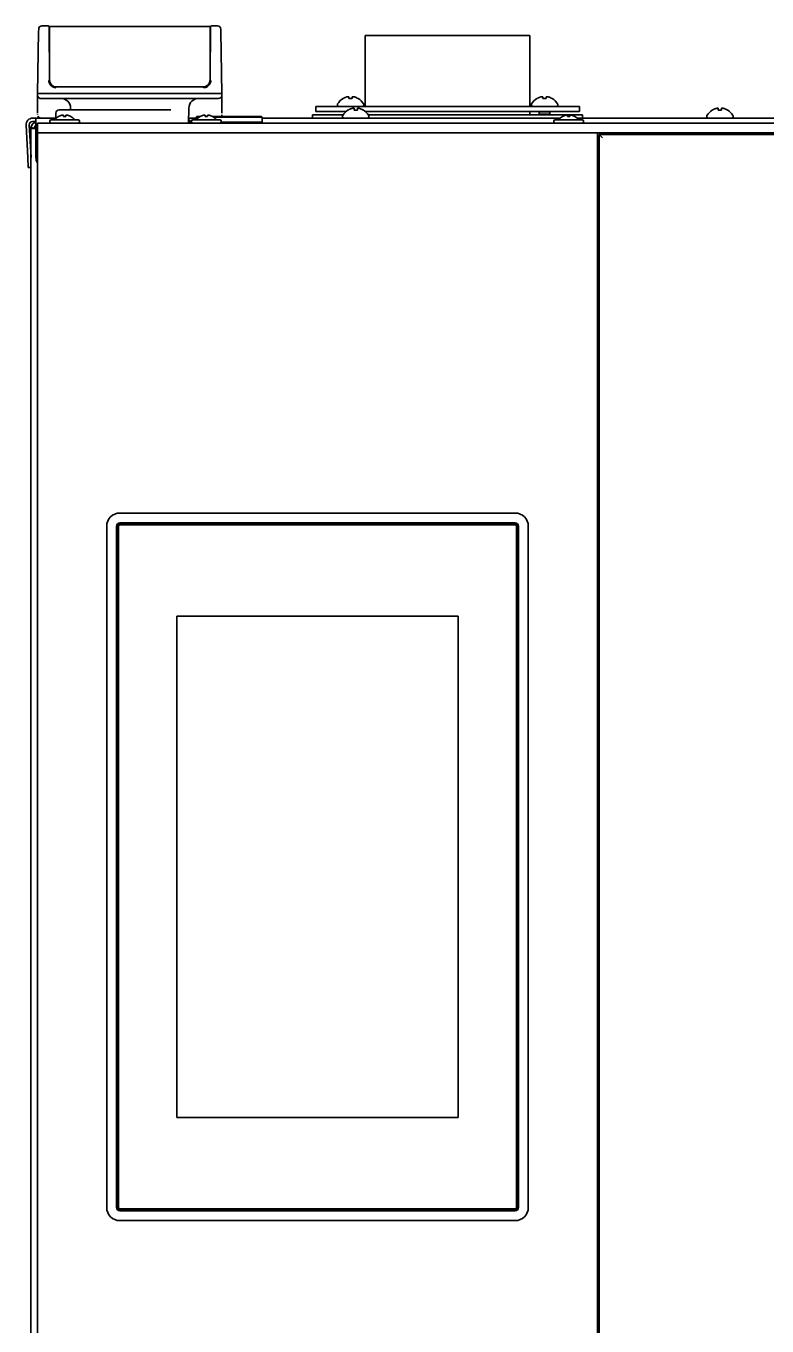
# Model space of a CAD drawing. Header units: inches. Extents: x 885 to 6823, y 710 to 5493.
# Drawn here: x 2614.3 to 2839.3, y 3656.3 to 4051.4 of the extents above; entities that cross this region are included whole.
import ezdxf

# ---------------------------------------------------------------- set-up
doc = ezdxf.new("R2010")
doc.units = ezdxf.units.IN
doc.layers.add('1', color=7, linetype='Continuous', true_color=0xffffff)

msp = doc.modelspace()

# ---------------------------------------------------------------- linework, layer by layer
at = {"layer": '1', "color": 7, "linetype": 'Continuous', "lineweight": 35}
for p, q in [((2618.11, 4049.59), (2617.78, 4030.86)), ((2617.78, 4030.86), (2618.11, 4049.59)), ((2618.12, 4050.37), (2618.11, 4049.59)), ((2618.11, 4049.59), (2618.12, 4050.37)), ((2621.03, 4051.36), (2619.12, 4051.36)), ((2619.12, 4051.36), (2621.03, 4051.36)), ((2621.3, 4049.58), (2621.28, 4051.11)), ((2621.3, 4049.58), (2621.41, 4037.03)), ((2621.41, 4037.03), (2621.3, 4049.58)), ((2621.41, 4051.16), (2621.41, 4049.36)), ((2670.16, 4051.16), (2621.41, 4051.16)), ((2621.41, 4049.36), (2621.41, 4034.86)), ((2670.16, 4051.16), (2670.16, 4049.36)), ((2670.16, 4037.03), (2670.26, 4049.58)), ((2670.26, 4049.58), (2670.16, 4037.03)), ((2670.16, 4049.36), (2670.16, 4034.86)), ((2670.28, 4051.11), (2670.26, 4049.58)), ((2672.44, 4051.36), (2670.53, 4051.36)), ((2670.53, 4051.36), (2672.44, 4051.36)), ((2673.45, 4049.59), (2673.44, 4050.37)), ((2673.44, 4050.37), (2673.45, 4049.59)), ((2673.78, 4030.86), (2673.45, 4049.59)), ((2673.45, 4049.59), (2673.78, 4030.86)), ((2621.31, 4047.85), (2621.31, 4047.84)), ((2670.25, 4047.84), (2670.25, 4047.85)), ((2767.28, 4048.46), (2717.28, 4048.46)), ((2717.28, 4048.46), (2717.28, 4026.86)), ((2767.28, 4026.86), (2767.28, 4048.46)), ((2618.78, 4030.86), (2617.78, 4030.86)), ((2617.78, 4030.86), (2617.79, 4030.34)), ((2618.78, 4030.86), (2617.78, 4030.86)), ((2617.79, 4030.34), (2617.78, 4030.86)), ((2617.78, 4029.78), (2617.78, 4025.93)), ((2617.78, 4029.78), (2617.78, 4025.93)), ((2617.79, 4030.34), (2617.79, 4030.3)), ((2617.79, 4030.3), (2617.79, 4030.34)), ((2618.78, 4030.86), (2672.78, 4030.86)), ((2672.78, 4030.86), (2618.78, 4030.86)), ((2672.77, 4029.36), (2618.79, 4029.36)), ((2618.79, 4029.36), (2672.77, 4029.36)), ((2623.3, 4032.86), (2623.41, 4032.86)), ((2668.16, 4032.86), (2623.41, 4032.86)), ((2668.14, 4032.61), (2668.14, 4032.86)), ((2668.16, 4032.86), (2668.22, 4032.86)), ((2672.78, 4030.86), (2673.78, 4030.86)), ((2672.78, 4030.86), (2673.78, 4030.86)), ((2673.77, 4030.34), (2673.78, 4030.86)), ((2673.78, 4030.86), (2673.77, 4030.34)), ((2673.78, 4030.86), (2673.77, 4030.34)), ((2673.78, 4030.86), (2673.77, 4030.34)), ((2673.77, 4030.3), (2673.77, 4030.34)), ((2673.77, 4030.34), (2673.77, 4030.3)), ((2673.78, 4030.85), (2673.78, 4029.78)), ((2673.78, 4029.78), (2673.78, 4025.93)), ((2673.78, 4029.78), (2673.78, 4025.93)), ((2710.54, 4029.3), (2710.54, 4029.33)), ((2715.14, 4029.33), (2715.14, 4029.3)), ((2769.43, 4029.3), (2769.43, 4029.33)), ((2774.03, 4029.33), (2774.03, 4029.3)), ((2624.33, 4025.86), (2658.23, 4025.86)), ((2627.83, 4026.41), (2627.84, 4025.86)), ((2663.65, 4021.86), (2663.73, 4026.41)), ((2673.77, 4025.33), (2673.77, 4028.86)), ((2673.77, 4028.86), (2673.77, 4025.33)), ((2702.28, 4026.86), (2782.28, 4026.86)), ((2702.28, 4026.86), (2702.28, 4025.36)), ((2711.43, 4025.36), (2702.28, 4025.36)), ((2708.84, 4027.46), (2708.84, 4027.26)), ((2711.08, 4025.36), (2711.24, 4025.27)), ((2711.24, 4025.27), (2711.33, 4025.27)), ((2711.24, 4025.27), (2711.24, 4025.18)), ((2712.08, 4025.8), (2712.08, 4025.83)), ((2716.68, 4025.83), (2716.68, 4025.8)), ((2716.84, 4027.26), (2716.84, 4027.46)), ((2782.28, 4025.36), (2717.28, 4025.36)), ((2767.28, 4024.35), (2767.28, 4025.36)), ((2767.73, 4027.46), (2767.73, 4027.26)), ((2769.97, 4025.36), (2770.13, 4025.27)), ((2770.13, 4025.27), (2771.73, 4025.27)), ((2770.13, 4025.27), (2770.13, 4024.54)), ((2771.73, 4025.27), (2773.33, 4025.27)), ((2773.33, 4025.27), (2773.48, 4025.36)), ((2773.33, 4024.54), (2773.33, 4025.27)), ((2775.73, 4027.26), (2775.73, 4027.46)), ((2782.28, 4025.36), (2782.28, 4026.86)), ((2822.68, 4025.8), (2822.68, 4025.83)), ((2827.28, 4025.83), (2827.28, 4025.8)), ((2615.28, 4021.3), (2615.8, 4011.4)), ((2617.28, 4023.36), (2616.28, 4023.36)), ((2617.28, 4022.36), (2616.28, 4022.36)), ((2617.28, 4023.36), (2617.28, 4021.29)), ((2623.32, 4023.36), (2617.28, 4023.36)), ((2617.28, 4021.29), (2617.28, 4011.36)), ((2617.78, 4021.86), (2617.78, 4018.86)), ((2617.78, 4021.86), (2619.78, 4021.86)), ((2617.79, 4024.61), (2617.79, 4024.42)), ((2619.78, 4021.86), (3263.78, 4021.86)), ((2621.53, 4022.46), (2621.53, 4022.26)), ((2621.93, 4022.86), (2630.13, 4022.86)), ((2623.33, 4024.87), (2623.3, 4023.18)), ((2624.16, 4023.85), (2624.16, 4023.83)), ((2625.66, 4023.83), (2625.66, 4024.23)), ((2626.41, 4024.23), (2626.41, 4023.83)), ((2627.91, 4023.83), (2627.91, 4023.85)), ((2630.53, 4022.26), (2630.53, 4022.46)), ((2665.98, 4023.36), (2663.68, 4023.36)), ((2664.03, 4022.26), (2664.03, 4022.46)), ((2664.53, 4022.46), (2664.53, 4022.26)), ((2664.93, 4022.86), (2673.13, 4022.86)), ((2666.23, 4023.86), (2665.98, 4023.61)), ((2665.98, 4023.61), (2666.78, 4023.61)), ((2665.98, 4023.61), (2665.98, 4022.86)), ((2667.2, 4023.86), (2666.23, 4023.86)), ((2667.16, 4023.85), (2667.16, 4023.83)), ((2669.41, 4023.86), (2668.65, 4023.86)), ((2668.66, 4023.83), (2668.66, 4024.23)), ((2669.41, 4024.23), (2669.41, 4023.83)), ((2685.73, 4023.86), (2670.86, 4023.86)), ((2670.91, 4023.83), (2670.91, 4023.85)), ((2671.28, 4023.61), (2685.98, 4023.61)), ((2673.5, 4022.11), (2685.98, 4022.11)), ((2673.53, 4022.26), (2673.53, 4022.46)), ((2685.98, 4023.61), (2685.73, 4023.86)), ((2685.73, 4021.86), (2685.98, 4022.11)), ((2685.98, 4022.11), (2685.98, 4023.61)), ((2776.48, 4023.36), (2685.98, 4023.36)), ((2701.28, 4024.36), (2710.56, 4024.36)), ((2701.28, 4024.36), (2701.28, 4023.36)), ((2710.38, 4023.96), (2710.38, 4023.76)), ((2718.2, 4024.36), (2783.28, 4024.36)), ((2718.38, 4023.76), (2718.38, 4023.96)), ((2770.13, 4024.54), (2769.8, 4024.36)), ((2773.33, 4024.54), (2770.13, 4024.54)), ((2773.65, 4024.36), (2773.33, 4024.54)), ((2774.53, 4022.46), (2774.53, 4022.26)), ((2774.93, 4022.86), (2783.13, 4022.86)), ((2777.16, 4023.85), (2777.16, 4023.83)), ((2778.66, 4023.83), (2778.66, 4024.23)), ((2779.41, 4024.23), (2779.41, 4023.83)), ((2780.91, 4023.83), (2780.91, 4023.85)), ((3101.97, 4023.36), (2781.59, 4023.36)), ((2783.28, 4023.36), (2783.28, 4024.36)), ((2783.53, 4022.26), (2783.53, 4022.46)), ((2820.98, 4023.96), (2820.98, 4023.76)), ((2828.98, 4023.76), (2828.98, 4023.96)), ((2614.28, 4021.25), (2614.8, 4011.35)), ((2615.78, 4020.26), (2617.28, 4020.26)), ((2615.78, 4020.26), (2617.28, 4020.26)), ((2615.78, 4020.25), (2615.78, 2355.06)), ((2615.78, 4020.25), (2615.78, 2355.06)), ((2619.78, 4018.86), (2617.78, 4018.86)), ((2617.78, 2370.86), (2617.78, 4018.86)), ((2619.78, 4018.86), (2617.78, 4018.86)), ((2619.78, 4018.86), (2785.78, 4018.86)), ((2619.78, 4018.86), (3263.78, 4018.86)), ((2787.78, 2568.87), (2787.78, 4018.86)), ((2788.28, 4018.36), (2789.28, 4017.36)), ((3095.28, 4018.36), (2788.28, 4018.36)), ((2788.28, 4018.36), (2788.28, 2568.96)), ((2788.78, 4018.86), (2788.78, 4018.35)), ((2823.78, 4018.86), (2823.78, 4018.35)), ((2614.96, 4008.36), (2614.8, 4011.35)), ((2614.96, 4008.36), (2615.78, 4008.4)), ((2787.78, 3987.36), (2788.28, 3987.36)), ((2788.28, 3986.85), (2787.78, 3986.85)), ((2788.28, 3946.85), (2787.78, 3946.85)), ((2787.78, 3946.36), (2788.28, 3946.36)), ((2642.78, 3903.36), (2762.78, 3903.36)), ((2642.78, 3903.36), (2762.78, 3903.36)), ((2638.78, 3692.36), (2638.78, 3899.36)), ((2638.78, 3692.36), (2638.78, 3899.36)), ((2641.77, 3899.41), (2641.77, 3692.3)), ((2642.03, 3899.36), (2642.03, 3692.36)), ((2642.33, 3899.36), (2642.33, 3692.36)), ((2762.84, 3900.36), (2642.72, 3900.36)), ((2762.78, 3900.11), (2642.78, 3900.11)), ((2762.78, 3899.81), (2642.78, 3899.81)), ((2763.23, 3692.36), (2763.23, 3899.36)), ((2763.53, 3692.36), (2763.53, 3899.36)), ((2763.79, 3692.3), (2763.79, 3899.41)), ((2766.78, 3899.36), (2766.78, 3692.36)), ((2766.78, 3899.36), (2766.78, 3692.36)), ((2745.45, 3872.06), (2660.11, 3872.06)), ((2660.11, 3872.06), (2660.11, 3719.66)), ((2745.45, 3719.66), (2745.45, 3872.06)), ((2660.11, 3719.66), (2745.45, 3719.66)), ((2642.72, 3691.35), (2762.84, 3691.35)), ((2642.78, 3691.91), (2762.78, 3691.91)), ((2642.78, 3691.61), (2762.78, 3691.61)), ((2762.78, 3688.36), (2642.78, 3688.36)), ((2762.78, 3688.36), (2642.78, 3688.36))]:
    msp.add_line(p, q, dxfattribs=at)
for centre, radius, start, end in [((2619.12, 4050.36), 1, 90, 179), ((2619.12, 4050.36), 1, 90, 179), ((2621.03, 4051.11), 0.25, 0.5, 90), ((2670.53, 4051.11), 0.25, 90, 179.5), ((2672.44, 4050.36), 1, 1, 90), ((2672.44, 4050.36), 1, 1, 90), ((2623.42, 4034.86), 2, 180.5, 270), ((2668.14, 4034.86), 2, 270, 359.5), ((2618.79, 4030.36), 1, 181, 270), ((2618.79, 4030.36), 1, 181, 270), ((2624.83, 4026.36), 3, 1, 90), ((2666.73, 4026.36), 3, 90, 179), ((2672.77, 4030.36), 1, 270, 359), ((2672.77, 4030.36), 1, 270, 359), ((2713.03, 4025.24), 4.8, 121.3727, 149.6988), ((2712.64, 4025.24), 4.8, 30.3012, 58.6273), ((2771.92, 4025.24), 4.8, 121.3727, 149.6988), ((2771.53, 4025.24), 4.8, 30.3012, 58.6273), ((2624.33, 4024.86), 1, 90, 179), ((2709.24, 4027.46), 0.4, 149.6988, 180), ((2709.24, 4027.26), 0.4, 180, 270), ((2714.58, 4021.74), 4.8, 121.3727, 149.6988), ((2716.44, 4027.26), 0.4, 270, 0), ((2714.18, 4021.74), 4.8, 30.3012, 58.6273), ((2716.44, 4027.46), 0.4, 0, 30.3012), ((2768.13, 4027.46), 0.4, 149.6988, 180), ((2768.13, 4027.26), 0.4, 180, 270), ((2775.33, 4027.26), 0.4, 270, 0), ((2775.33, 4027.46), 0.4, 0, 30.3012), ((2825.18, 4021.74), 4.8, 121.3727, 149.6988), ((2824.78, 4021.74), 4.8, 30.3012, 58.6273), ((2616.28, 4021.36), 2, 90, 183), ((2616.28, 4021.36), 1, 90, 183), ((2617.78, 4020.26), 2, 104.4792, 175.9063), ((2617.78, 4020.26), 2, 104.4792, 175.9063), ((2621.93, 4022.46), 0.4, 90, 180), ((2621.93, 4022.26), 0.4, 180, 270), ((2626.03, 4020.61), 3.75, 120, 143.1301), ((2626.03, 4020.61), 3.73, 103.5627, 120.1668), ((2626.03, 4020.61), 3.25, 83.3693, 96.6307), ((2626.03, 4020.61), 3.73, 59.8332, 76.4373), ((2626.03, 4020.61), 3.75, 36.8699, 60), ((2630.13, 4022.46), 0.4, 0, 90), ((2630.13, 4022.26), 0.4, 270, 0), ((2663.63, 4022.26), 0.4, 272.7366, 0), ((2663.63, 4022.46), 0.4, 0, 84.7617), ((2664.93, 4022.46), 0.4, 90, 180), ((2664.93, 4022.26), 0.4, 180, 270), ((2669.03, 4020.61), 3.75, 120, 143.1301), ((2669.03, 4020.61), 3.73, 103.5627, 120.1668), ((2669.03, 4020.61), 3.25, 83.3693, 96.6307), ((2669.03, 4020.61), 3.73, 59.8332, 76.4373), ((2669.03, 4020.61), 3.75, 36.8699, 60), ((2673.13, 4022.46), 0.4, 0, 90), ((2673.13, 4022.26), 0.4, 270, 0), ((2710.78, 4023.96), 0.4, 149.6988, 180), ((2710.78, 4023.76), 0.4, 180, 270), ((2717.98, 4023.76), 0.4, 270, 0), ((2717.98, 4023.96), 0.4, 0, 30.3012), ((2774.93, 4022.46), 0.4, 90, 180), ((2774.93, 4022.26), 0.4, 180, 270), ((2779.03, 4020.61), 3.75, 120, 143.1301), ((2779.03, 4020.61), 3.73, 103.5627, 120.1668), ((2779.03, 4020.61), 3.25, 83.3693, 96.6307), ((2779.03, 4020.61), 3.73, 59.8332, 76.4373), ((2779.03, 4020.61), 3.75, 36.8699, 60), ((2783.13, 4022.46), 0.4, 0, 90), ((2783.13, 4022.26), 0.4, 270, 0), ((2821.38, 4023.96), 0.4, 149.6988, 180), ((2821.38, 4023.76), 0.4, 180, 270), ((2828.58, 4023.76), 0.4, 270, 0), ((2828.58, 4023.96), 0.4, 0, 30.3012), ((2617.78, 4020.26), 1, 120.0025, 175.5), ((2617.78, 4020.26), 1, 120.0025, 175.5), ((2788.28, 3986.35), 1, 90, 119.9995), ((2642.78, 3899.36), 4, 90, 180), ((2642.78, 3899.36), 4, 90, 180), ((2762.78, 3899.36), 4, 0, 90), ((2762.78, 3899.36), 4, 0, 90), ((2642.78, 3899.36), 0.75, 90, 180), ((2642.78, 3899.36), 0.45, 90, 180), ((2762.78, 3899.36), 0.75, 0, 90), ((2762.78, 3899.36), 0.45, 0, 90), ((2642.78, 3692.36), 4, 180, 270), ((2642.78, 3692.36), 4, 180, 270), ((2642.78, 3692.36), 0.75, 180, 270), ((2642.78, 3692.36), 0.45, 180, 270), ((2762.78, 3692.36), 0.45, 270, 0), ((2762.78, 3692.36), 0.75, 270, 0), ((2762.78, 3692.36), 4, 270, 0), ((2762.78, 3692.36), 4, 270, 0)]:
    msp.add_arc(centre, radius, start, end, dxfattribs=at)
for centre, major_axis, ratio, start_param, end_param in [((2621.17, 4034.84), (-0.25, -0.002), 0.017452, 3.141593, 4.712237), ((2670.39, 4034.84), (0.25, -0.002), 0.017452, 1.570949, 2.748539), ((2618.79, 4024.36), (0, 1), 0.999992, 1.986682, 3.141593), ((2618.79, 4024.36), (0, 1), 0.999992, 2.040078, 3.141593), ((2625.41, 4020.61), (0, -3.64), 0.707107, 3.044426, 3.23876), ((2626.66, 4020.61), (0, 3.64), 0.707107, 6.186018, 6.380352), ((2668.41, 4020.61), (0, -3.64), 0.707107, 3.044426, 3.23876), ((2669.66, 4020.61), (0, 3.64), 0.707107, 6.186018, 6.380352), ((2672.77, 4024.36), (0, 1), 0.999992, 4.194444, 4.694936), ((2778.41, 4020.61), (0, -3.64), 0.707107, 3.044426, 3.23876), ((2779.66, 4020.61), (0, 3.64), 0.707107, 6.186018, 6.380352), ((2620.74, 4019.16), (-6.61, 1.06), 0.100425, 5.370861, 5.576685), ((2620.74, 4019.16), (-6.61, 1.06), 0.100425, 5.370861, 5.576685), ((2620.28, 4011.36), (3, 0), 0.999391, 3.141593, 3.727303), ((2642.72, 3899.41), (0.672, -0.672), 0.999695, 2.356347, 3.926839), ((2762.84, 3899.41), (0.672, 0.672), 0.999695, 5.497939, 7.068431), ((2642.72, 3692.3), (0.672, 0.672), 0.999695, 2.356347, 3.926839), ((2762.84, 3692.3), (-0.672, 0.672), 0.999695, 2.356347, 3.926839)]:
    msp.add_ellipse(centre, major_axis=major_axis, ratio=ratio, start_param=start_param, end_param=end_param, dxfattribs=at)
for points in [[(2621.17, 4034.84), (2621.18, 4034.59), (2621.26, 4034.13), (2621.58, 4033.52), (2621.98, 4033.11), (2622.41, 4032.83), (2622.86, 4032.66), (2623.23, 4032.61), (2623.42, 4032.61)], [(2668.14, 4032.61), (2668.36, 4032.61), (2668.79, 4032.67), (2669.39, 4032.95), (2669.83, 4033.35), (2670.13, 4033.77), (2670.32, 4034.24), (2670.38, 4034.63), (2670.39, 4034.84)], [(2711.84, 4029.85), (2711.78, 4029.84), (2711.67, 4029.81), (2711.51, 4029.76), (2711.35, 4029.7), (2711.2, 4029.64), (2711.05, 4029.57), (2710.89, 4029.5), (2710.72, 4029.41), (2710.6, 4029.34), (2710.54, 4029.3)], [(2712.34, 4029.85), (2712.31, 4029.85), (2712.26, 4029.86), (2712.18, 4029.87), (2712.11, 4029.87), (2712.04, 4029.87), (2711.97, 4029.86), (2711.9, 4029.86), (2711.86, 4029.85), (2711.84, 4029.85)], [(2713.34, 4029.3), (2713.17, 4029.32), (2712.84, 4029.34), (2712.5, 4029.32), (2712.34, 4029.3)], [(2713.84, 4029.85), (2713.81, 4029.85), (2713.76, 4029.86), (2713.69, 4029.86), (2713.62, 4029.87), (2713.55, 4029.87), (2713.48, 4029.86), (2713.41, 4029.86), (2713.36, 4029.85), (2713.34, 4029.85)], [(2713.34, 4029.85), (2713.34, 4029.84), (2713.34, 4029.81), (2713.34, 4029.76), (2713.34, 4029.7), (2713.34, 4029.64), (2713.34, 4029.57), (2713.34, 4029.5), (2713.34, 4029.41), (2713.34, 4029.34), (2713.34, 4029.3)], [(2770.73, 4029.85), (2770.67, 4029.84), (2770.56, 4029.81), (2770.4, 4029.76), (2770.24, 4029.7), (2770.09, 4029.64), (2769.94, 4029.57), (2769.78, 4029.5), (2769.61, 4029.41), (2769.49, 4029.34), (2769.43, 4029.3)], [(2771.23, 4029.85), (2771.2, 4029.85), (2771.15, 4029.86), (2771.07, 4029.87), (2771, 4029.87), (2770.93, 4029.87), (2770.86, 4029.86), (2770.79, 4029.86), (2770.75, 4029.85), (2770.73, 4029.85)], [(2772.23, 4029.3), (2772.06, 4029.32), (2771.73, 4029.34), (2771.39, 4029.32), (2771.23, 4029.3)], [(2772.73, 4029.85), (2772.7, 4029.85), (2772.65, 4029.86), (2772.58, 4029.86), (2772.51, 4029.87), (2772.44, 4029.87), (2772.37, 4029.86), (2772.3, 4029.86), (2772.25, 4029.85), (2772.23, 4029.85)], [(2772.23, 4029.85), (2772.23, 4029.84), (2772.23, 4029.81), (2772.23, 4029.76), (2772.23, 4029.7), (2772.23, 4029.64), (2772.23, 4029.57), (2772.23, 4029.5), (2772.23, 4029.41), (2772.23, 4029.34), (2772.23, 4029.3)], [(2713.38, 4026.35), (2713.33, 4026.34), (2713.22, 4026.31), (2713.06, 4026.26), (2712.9, 4026.2), (2712.74, 4026.14), (2712.59, 4026.07), (2712.43, 4026), (2712.27, 4025.91), (2712.14, 4025.84), (2712.08, 4025.8)], [(2713.88, 4026.35), (2713.85, 4026.35), (2713.8, 4026.36), (2713.73, 4026.37), (2713.66, 4026.37), (2713.59, 4026.37), (2713.52, 4026.36), (2713.45, 4026.36), (2713.4, 4026.35), (2713.38, 4026.35)], [(2714.88, 4025.8), (2714.71, 4025.82), (2714.38, 4025.84), (2714.05, 4025.82), (2713.88, 4025.8)], [(2715.38, 4026.35), (2715.36, 4026.35), (2715.31, 4026.36), (2715.24, 4026.36), (2715.17, 4026.37), (2715.09, 4026.37), (2715.02, 4026.36), (2714.95, 4026.36), (2714.9, 4026.35), (2714.88, 4026.35)], [(2714.88, 4026.35), (2714.88, 4026.34), (2714.88, 4026.31), (2714.88, 4026.26), (2714.88, 4026.2), (2714.88, 4026.14), (2714.88, 4026.07), (2714.88, 4026), (2714.88, 4025.91), (2714.88, 4025.84), (2714.88, 4025.8)], [(2823.98, 4026.35), (2823.93, 4026.34), (2823.82, 4026.31), (2823.66, 4026.26), (2823.5, 4026.2), (2823.34, 4026.14), (2823.19, 4026.07), (2823.03, 4026), (2822.87, 4025.91), (2822.74, 4025.84), (2822.68, 4025.8)], [(2824.48, 4026.35), (2824.45, 4026.35), (2824.4, 4026.36), (2824.33, 4026.37), (2824.26, 4026.37), (2824.19, 4026.37), (2824.12, 4026.36), (2824.05, 4026.36), (2824, 4026.35), (2823.98, 4026.35)], [(2825.48, 4025.8), (2825.31, 4025.82), (2824.98, 4025.84), (2824.65, 4025.82), (2824.48, 4025.8)], [(2825.98, 4026.35), (2825.96, 4026.35), (2825.91, 4026.36), (2825.84, 4026.36), (2825.77, 4026.37), (2825.69, 4026.37), (2825.62, 4026.36), (2825.55, 4026.36), (2825.5, 4026.35), (2825.48, 4026.35)], [(2825.48, 4026.35), (2825.48, 4026.34), (2825.48, 4026.31), (2825.48, 4026.26), (2825.48, 4026.2), (2825.48, 4026.14), (2825.48, 4026.07), (2825.48, 4026), (2825.48, 4025.91), (2825.48, 4025.84), (2825.48, 4025.8)], [(2615.79, 4020.4), (2615.78, 4020.35), (2615.78, 4020.31), (2615.78, 4020.25)], [(2615.79, 4020.4), (2615.78, 4020.35), (2615.78, 4020.31), (2615.78, 4020.25)], [(2616.78, 4020.33), (2616.78, 4020.31), (2616.78, 4020.28), (2616.78, 4020.25)], [(2616.78, 4020.33), (2616.78, 4020.31), (2616.78, 4020.28), (2616.78, 4020.25)]]:
    msp.add_open_spline(points, degree=3, dxfattribs=at)
for points, knots in [([(2668.14, 4032.86), (2668.14, 4032.86), (2668.15, 4032.86), (2668.16, 4032.86), (2668.18, 4032.86), (2668.19, 4032.86), (2668.2, 4032.86), (2668.21, 4032.86), (2668.23, 4032.86), (2668.24, 4032.86), (2668.25, 4032.86), (2668.27, 4032.86), (2668.28, 4032.86), (2668.29, 4032.86), (2668.31, 4032.86), (2668.32, 4032.86), (2668.34, 4032.87), (2668.35, 4032.87), (2668.36, 4032.87), (2668.38, 4032.87), (2668.39, 4032.87), (2668.4, 4032.87), (2668.42, 4032.88), (2668.43, 4032.88), (2668.45, 4032.88), (2668.46, 4032.88), (2668.47, 4032.88), (2668.49, 4032.89), (2668.5, 4032.89), (2668.52, 4032.89), (2668.53, 4032.89), (2668.54, 4032.9), (2668.56, 4032.9), (2668.57, 4032.9), (2668.59, 4032.91), (2668.6, 4032.91), (2668.62, 4032.91), (2668.63, 4032.92), (2668.64, 4032.92), (2668.66, 4032.93), (2668.67, 4032.93), (2668.69, 4032.93), (2668.7, 4032.94), (2668.72, 4032.94), (2668.73, 4032.95), (2668.75, 4032.95), (2668.76, 4032.96), (2668.78, 4032.96), (2668.79, 4032.97), (2668.8, 4032.97), (2668.82, 4032.98), (2668.83, 4032.98), (2668.85, 4032.99), (2668.86, 4032.99), (2668.88, 4033), (2668.89, 4033), (2668.91, 4033.01), (2668.92, 4033.02), (2668.94, 4033.02), (2668.95, 4033.03), (2668.97, 4033.04), (2668.98, 4033.04), (2668.99, 4033.05), (2669.01, 4033.06), (2669.02, 4033.06), (2669.04, 4033.07), (2669.05, 4033.08), (2669.07, 4033.09), (2669.08, 4033.09), (2669.1, 4033.1), (2669.11, 4033.11), (2669.13, 4033.12), (2669.14, 4033.13), (2669.15, 4033.13), (2669.17, 4033.14), (2669.18, 4033.15), (2669.2, 4033.16), (2669.21, 4033.17), (2669.23, 4033.18), (2669.24, 4033.19), (2669.25, 4033.2), (2669.27, 4033.21), (2669.28, 4033.22), (2669.3, 4033.23), (2669.31, 4033.23), (2669.31, 4033.24), (2669.31, 4033.24)], [0, 0, 0, 0, 0.01029, 0.020623, 0.030998, 0.041417, 0.051878, 0.062381, 0.072928, 0.083517, 0.094149, 0.104823, 0.11554, 0.1263, 0.137103, 0.147949, 0.158837, 0.169768, 0.180741, 0.191758, 0.202817, 0.213919, 0.225063, 0.23625, 0.24748, 0.258753, 0.270069, 0.281427, 0.292828, 0.304271, 0.315758, 0.327287, 0.338859, 0.350473, 0.36213, 0.373831, 0.385573, 0.397359, 0.409187, 0.421058, 0.432972, 0.444928, 0.456927, 0.468969, 0.481054, 0.493181, 0.505351, 0.517564, 0.529819, 0.542118, 0.554459, 0.566842, 0.579269, 0.591738, 0.60425, 0.616805, 0.629402, 0.642042, 0.654725, 0.667451, 0.680219, 0.69303, 0.705884, 0.718781, 0.73172, 0.744702, 0.757727, 0.770795, 0.783905, 0.797058, 0.810254, 0.823492, 0.836773, 0.850097, 0.863464, 0.876873, 0.890326, 0.90382, 0.917358, 0.930939, 0.944562, 0.958228, 0.971936, 0.985688, 0.999482, 1, 1, 1, 1]), ([(2617.78, 4030.85), (2617.78, 4030.86), (2617.78, 4030.84), (2617.78, 4030.75), (2617.78, 4030.68), (2617.78, 4030.54), (2617.78, 4030.49), (2617.78, 4030.4), (2617.78, 4030.37), (2617.78, 4030.31), (2617.78, 4030.27), (2617.78, 4030.1), (2617.78, 4029.95), (2617.78, 4029.78)], [0, 0, 0, 0, 0.25, 0.25, 0.5, 0.5, 0.625, 0.625, 0.6875, 0.6875, 0.75, 0.75, 1, 1, 1, 1]), ([(2617.78, 4030.85), (2617.78, 4030.86), (2617.78, 4030.84), (2617.78, 4030.75), (2617.78, 4030.68), (2617.78, 4030.54), (2617.78, 4030.49), (2617.78, 4030.4), (2617.78, 4030.37), (2617.78, 4030.31), (2617.78, 4030.27), (2617.78, 4030.1), (2617.78, 4029.95), (2617.78, 4029.78)], [0, 0, 0, 0, 0.25, 0.25, 0.5, 0.5, 0.625, 0.625, 0.6875, 0.6875, 0.75, 0.75, 1, 1, 1, 1]), ([(2617.79, 4030.3), (2617.79, 4030.23), (2617.8, 4030.17), (2617.83, 4030.04), (2617.85, 4029.98), (2617.9, 4029.86), (2617.93, 4029.81), (2618, 4029.7), (2618.04, 4029.65), (2618.14, 4029.56), (2618.19, 4029.52), (2618.29, 4029.45), (2618.35, 4029.42), (2618.47, 4029.37), (2618.53, 4029.35), (2618.66, 4029.33), (2618.73, 4029.32), (2618.79, 4029.32)], [0, 0, 0, 0, 0.125, 0.125, 0.25, 0.25, 0.375, 0.375, 0.5, 0.5, 0.625, 0.625, 0.75, 0.75, 0.875, 0.875, 1, 1, 1, 1]), ([(2617.79, 4030.3), (2617.79, 4030.27), (2617.79, 4030.22), (2617.79, 4030.1), (2617.79, 4029.94), (2617.79, 4029.72), (2617.79, 4029.46), (2617.79, 4029.32), (2617.79, 4029.16)], [0, 0, 0, 0, 0.25, 0.25, 0.5, 0.75, 0.75, 1, 1, 1, 1]), ([(2617.79, 4029.16), (2617.79, 4029.32), (2617.79, 4029.6), (2617.79, 4029.83), (2617.79, 4029.95), (2617.79, 4029.97), (2617.79, 4030.01), (2617.79, 4030.07), (2617.79, 4030.13), (2617.79, 4030.22), (2617.79, 4030.27), (2617.79, 4030.3)], [0, 0, 0, 0, 0.25, 0.5, 0.5, 0.5625, 0.5625, 0.625, 0.75, 0.75, 1, 1, 1, 1]), ([(2673.77, 4029.16), (2673.77, 4029.32), (2673.77, 4029.46), (2673.77, 4029.72), (2673.77, 4029.83), (2673.77, 4030.02), (2673.77, 4030.09), (2673.77, 4030.19), (2673.77, 4030.22), (2673.77, 4030.25), (2673.77, 4030.26), (2673.77, 4030.28), (2673.77, 4030.29), (2673.77, 4030.3)], [0, 0, 0, 0, 0.25, 0.25, 0.5, 0.5, 0.75, 0.75, 0.875, 0.875, 0.9375, 0.9375, 1, 1, 1, 1]), ([(2673.77, 4030.3), (2673.77, 4030.27), (2673.77, 4030.22), (2673.77, 4030.1), (2673.77, 4029.94), (2673.77, 4029.72), (2673.77, 4029.46), (2673.77, 4029.32), (2673.77, 4029.16)], [0, 0, 0, 0, 0.25, 0.25, 0.5, 0.75, 0.75, 1, 1, 1, 1]), ([(2712.34, 4029.3), (2712.34, 4029.42), (2712.34, 4029.53), (2712.34, 4029.67), (2712.34, 4029.71), (2712.34, 4029.79), (2712.34, 4029.82), (2712.34, 4029.85)], [0, 0, 0, 0, 0.5, 0.5, 0.75, 0.75, 1, 1, 1, 1]), ([(2715.14, 4029.3), (2714.93, 4029.42), (2714.72, 4029.53), (2714.4, 4029.67), (2714.29, 4029.71), (2714.06, 4029.79), (2713.95, 4029.82), (2713.84, 4029.85)], [0, 0, 0, 0, 0.5, 0.5, 0.75, 0.75, 1, 1, 1, 1]), ([(2771.23, 4029.3), (2771.23, 4029.42), (2771.23, 4029.53), (2771.23, 4029.67), (2771.23, 4029.71), (2771.23, 4029.79), (2771.23, 4029.82), (2771.23, 4029.85)], [0, 0, 0, 0, 0.5, 0.5, 0.75, 0.75, 1, 1, 1, 1]), ([(2774.03, 4029.3), (2773.82, 4029.42), (2773.61, 4029.53), (2773.29, 4029.67), (2773.18, 4029.71), (2772.95, 4029.79), (2772.84, 4029.82), (2772.73, 4029.85)], [0, 0, 0, 0, 0.5, 0.5, 0.75, 0.75, 1, 1, 1, 1]), ([(2617.78, 4025.93), (2617.78, 4025.76), (2617.78, 4025.61), (2617.78, 4025.34), (2617.78, 4025.23), (2617.78, 4025.09), (2617.78, 4025.05), (2617.78, 4024.99), (2617.78, 4024.98), (2617.78, 4024.95), (2617.78, 4024.88), (2617.78, 4024.86), (2617.78, 4024.86)], [0, 0, 0, 0, 0.25, 0.25, 0.5, 0.5, 0.625, 0.625, 0.6875, 0.6875, 0.75, 1, 1, 1, 1]), ([(2617.78, 4025.93), (2617.78, 4025.76), (2617.78, 4025.61), (2617.78, 4025.34), (2617.78, 4025.23), (2617.78, 4025.09), (2617.78, 4025.05), (2617.78, 4024.99), (2617.78, 4024.98), (2617.78, 4024.95), (2617.78, 4024.88), (2617.78, 4024.86), (2617.78, 4024.86)], [0, 0, 0, 0, 0.25, 0.25, 0.5, 0.5, 0.625, 0.625, 0.6875, 0.6875, 0.75, 1, 1, 1, 1]), ([(2673.78, 4025.93), (2673.78, 4025.76), (2673.78, 4025.61), (2673.78, 4025.34), (2673.78, 4025.23), (2673.78, 4025.09), (2673.78, 4025.05), (2673.78, 4024.99), (2673.78, 4024.98), (2673.78, 4024.95), (2673.78, 4024.88), (2673.78, 4024.86), (2673.78, 4024.86)], [0, 0, 0, 0, 0.25, 0.25, 0.5, 0.5, 0.625, 0.625, 0.6875, 0.6875, 0.75, 1, 1, 1, 1]), ([(2673.78, 4025.93), (2673.78, 4025.76), (2673.78, 4025.61), (2673.78, 4025.34), (2673.78, 4025.23), (2673.78, 4025.09), (2673.78, 4025.05), (2673.78, 4024.99), (2673.78, 4024.98), (2673.78, 4024.95), (2673.78, 4024.88), (2673.78, 4024.86), (2673.78, 4024.86)], [0, 0, 0, 0, 0.25, 0.25, 0.5, 0.5, 0.625, 0.625, 0.6875, 0.6875, 0.75, 1, 1, 1, 1]), ([(2713.88, 4025.8), (2713.88, 4025.92), (2713.88, 4026.03), (2713.88, 4026.17), (2713.88, 4026.21), (2713.88, 4026.29), (2713.88, 4026.32), (2713.88, 4026.35)], [0, 0, 0, 0, 0.5, 0.5, 0.75, 0.75, 1, 1, 1, 1]), ([(2716.68, 4025.8), (2716.48, 4025.92), (2716.27, 4026.03), (2715.94, 4026.17), (2715.83, 4026.21), (2715.61, 4026.29), (2715.5, 4026.32), (2715.38, 4026.35)], [0, 0, 0, 0, 0.5, 0.5, 0.75, 0.75, 1, 1, 1, 1]), ([(2824.48, 4025.8), (2824.48, 4025.92), (2824.48, 4026.03), (2824.48, 4026.17), (2824.48, 4026.21), (2824.48, 4026.29), (2824.48, 4026.32), (2824.48, 4026.35)], [0, 0, 0, 0, 0.5, 0.5, 0.75, 0.75, 1, 1, 1, 1]), ([(2827.28, 4025.8), (2827.08, 4025.92), (2826.87, 4026.03), (2826.54, 4026.17), (2826.43, 4026.21), (2826.21, 4026.29), (2826.1, 4026.32), (2825.98, 4026.35)], [0, 0, 0, 0, 0.5, 0.5, 0.75, 0.75, 1, 1, 1, 1]), ([(2618.1, 4023.63), (2618.15, 4023.59), (2618.19, 4023.55), (2618.29, 4023.48), (2618.35, 4023.45), (2618.47, 4023.41), (2618.53, 4023.39), (2618.66, 4023.36), (2618.72, 4023.36), (2618.79, 4023.36)], [0, 0, 0, 0, 0.22993, 0.22993, 0.48662, 0.48662, 0.74331, 0.74331, 1, 1, 1, 1])]:
    msp.add_open_spline(points, degree=3, knots=knots, dxfattribs=at)

doc.saveas('drawing.dxf')
